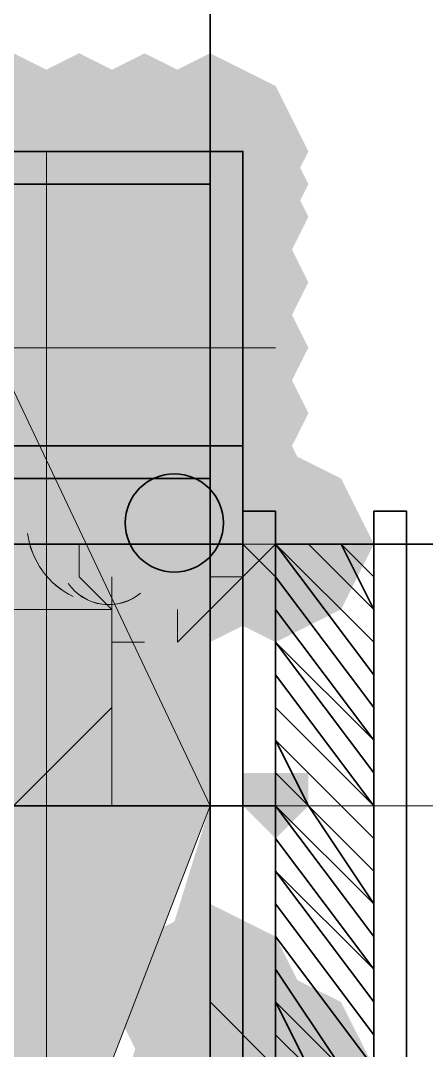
# Model space of a CAD drawing. Header units: millimetres. Extents: x 2315 to 4619, y 1334 to 1897.
# Drawn here: x 3729.697 to 3730.454, y 1525.358 to 1527.281 of the extents above; entities that cross this region are included whole.
import ezdxf

# ---------------------------------------------------------------- set-up
doc = ezdxf.new("R2010")
doc.units = ezdxf.units.MM
for name, color, linetype in [('PDF_3中心线层', 1, 'Continuous'), ('PDF_5剖面线层', 2, 'Continuous'), ('PDF_ACAD粗实线', 7, 'Continuous'), ('PDF_中心线层', 1, 'Continuous'), ('PDF_剖面线层', 4, 'Continuous'), ('PDF_尺寸线层', 7, 'Continuous'), ('PDF_粗实线', 6, 'Continuous'), ('PDF_粗实线层', 7, 'Continuous'), ('PDF_细实线层', 7, 'Continuous')]:
    doc.layers.add(name, color=color, linetype=linetype)

msp = doc.modelspace()

# ---------------------------------------------------------------- hatches: boundary and pattern name
at = {"layer": 'PDF_5剖面线层', "transparency": 33554559}
msp.add_hatch(color=256, dxfattribs=at).paths.add_polyline_path([(3729.8673, 1526.2428), (3729.8062, 1526.2428), (3729.8062, 1526.1817), (3729.8673, 1526.1206), (3729.9284, 1526.1817), (3729.9284, 1526.2428)])
at = {"layer": 'PDF_ACAD粗实线', "transparency": 33554559}
for points in [[(3730.1116, 1526.4871), (3730.0505, 1526.426), (3729.9894, 1526.3649), (3730.0505, 1526.3038), (3730.1116, 1526.2428), (3730.1727, 1526.3038), (3730.2338, 1526.3649), (3730.1727, 1526.426)], [(3730.1116, 1525.3876), (3730.0505, 1525.3265), (3729.9894, 1525.2655), (3730.0505, 1525.2044), (3730.1116, 1525.1433), (3730.1727, 1525.2044), (3730.2338, 1525.2655), (3730.1727, 1525.3265)]]:
    msp.add_hatch(color=256, dxfattribs=at).paths.add_polyline_path(points)
at = {"layer": 'PDF_中心线层', "transparency": 33554559}
msp.add_hatch(color=256, dxfattribs=at).paths.add_polyline_path([(3730.1727, 1525.8763), (3730.1116, 1525.8763), (3730.1116, 1525.8152), (3730.1727, 1525.7541), (3730.2338, 1525.8152), (3730.2338, 1525.8763)])
msp.add_hatch(color=256, dxfattribs=at).paths.add_polyline_path([(3730.1727, 1525.8763), (3730.1116, 1525.8763), (3730.1116, 1525.8152), (3730.1727, 1525.7541), (3730.2338, 1525.8152), (3730.2338, 1525.8763)])
msp.add_hatch(color=256, dxfattribs=at).paths.add_polyline_path([(3730.1727, 1525.8763), (3730.1116, 1525.8763), (3730.1116, 1525.8152), (3730.1727, 1525.7541), (3730.2338, 1525.8152), (3730.2338, 1525.8763)])
at = {"layer": 'PDF_剖面线层', "transparency": 33554559}
for points in [[(3729.8062, 1526.3038), (3729.7451, 1526.3038), (3729.7451, 1526.2428), (3729.8062, 1526.1817), (3729.8673, 1526.2428), (3729.8673, 1526.3038)], [(3729.8062, 1526.3038), (3729.7451, 1526.3038), (3729.7451, 1526.2428), (3729.8062, 1526.1817), (3729.8673, 1526.2428), (3729.8673, 1526.3038)], [(3729.8062, 1526.3038), (3729.7451, 1526.3038), (3729.7451, 1526.2428), (3729.8062, 1526.1817), (3729.8673, 1526.2428), (3729.8673, 1526.3038)], [(3729.8673, 1526.2428), (3729.8062, 1526.2428), (3729.8062, 1526.1817), (3729.8673, 1526.1206), (3729.9284, 1526.1817), (3729.9284, 1526.2428)], [(3729.8673, 1526.2428), (3729.8062, 1526.2428), (3729.8062, 1526.1817), (3729.8673, 1526.1206), (3729.9284, 1526.1817), (3729.9284, 1526.2428)], [(3729.8673, 1526.2428), (3729.8062, 1526.2428), (3729.8062, 1526.1817), (3729.8673, 1526.1206), (3729.9284, 1526.1817), (3729.9284, 1526.2428)], [(3729.8673, 1526.2428), (3729.8062, 1526.2428), (3729.8062, 1526.1817), (3729.8673, 1526.1206), (3729.9284, 1526.1817), (3729.9284, 1526.2428)], [(3729.8673, 1526.2428), (3729.8062, 1526.2428), (3729.8062, 1526.1817), (3729.8673, 1526.1206), (3729.9284, 1526.1817), (3729.9284, 1526.2428)], [(3729.684, 1525.9374), (3729.6229, 1525.9374), (3729.6229, 1525.8763), (3729.684, 1525.8152), (3729.7451, 1525.8763), (3729.7451, 1525.9374)]]:
    msp.add_hatch(color=256, dxfattribs=at).paths.add_polyline_path(points)
at = {"layer": 'PDF_尺寸线层', "transparency": 33554559}
msp.add_hatch(color=3, dxfattribs=at).paths.add_polyline_path([(3729.8673, 1526.2428), (3729.8062, 1526.2428), (3729.8062, 1526.1817), (3729.8673, 1526.1206), (3729.9284, 1526.1817), (3729.9284, 1526.2428)])
at = {"layer": 'PDF_粗实线层', "transparency": 33554559}
for color, points in [(256, [(3729.5619, 1527.2201), (3729.4397, 1527.159), (3729.3786, 1527.0368), (3729.4397, 1526.9147), (3729.5619, 1526.8536), (3729.684, 1526.9147), (3729.7451, 1527.0368), (3729.684, 1527.159)]), (256, [(3729.684, 1527.2201), (3729.5619, 1527.159), (3729.5008, 1527.0368), (3729.5619, 1526.9147), (3729.684, 1526.8536), (3729.8062, 1526.9147), (3729.8673, 1527.0368), (3729.8062, 1527.159)]), (256, [(3729.8062, 1527.2201), (3729.684, 1527.159), (3729.6229, 1527.0368), (3729.684, 1526.9147), (3729.8062, 1526.8536), (3729.9284, 1526.9147), (3729.9894, 1527.0368), (3729.9284, 1527.159)]), (256, [(3729.9284, 1527.2201), (3729.8062, 1527.159), (3729.7451, 1527.0368), (3729.8062, 1526.9147), (3729.9284, 1526.8536), (3730.0505, 1526.9147), (3730.1116, 1527.0368), (3730.0505, 1527.159)]), (256, [(3730.0505, 1527.2201), (3729.9284, 1527.159), (3729.8673, 1527.0368), (3729.9284, 1526.9147), (3730.0505, 1526.8536), (3730.1727, 1526.9147), (3730.2338, 1527.0368), (3730.1727, 1527.159)]), (256, [(3730.0505, 1527.159), (3729.9284, 1527.0979), (3729.8673, 1526.9757), (3729.9284, 1526.8536), (3730.0505, 1526.7925), (3730.1727, 1526.8536), (3730.2338, 1526.9757), (3730.1727, 1527.0979)]), (256, [(3730.0505, 1527.0979), (3729.9284, 1527.0368), (3729.8673, 1526.9147), (3729.9284, 1526.7925), (3730.0505, 1526.7314), (3730.1727, 1526.7925), (3730.2338, 1526.9147), (3730.1727, 1527.0368)]), (256, [(3730.0505, 1526.9757), (3729.9284, 1526.9147), (3729.8673, 1526.7925), (3729.9284, 1526.6703), (3730.0505, 1526.6092), (3730.1727, 1526.6703), (3730.2338, 1526.7925), (3730.1727, 1526.9147)]), (256, [(3730.0505, 1526.8536), (3729.9284, 1526.7925), (3729.8673, 1526.6703), (3729.9284, 1526.5482), (3730.0505, 1526.4871), (3730.1727, 1526.5482), (3730.2338, 1526.6703), (3730.1727, 1526.7925)]), (256, [(3730.0505, 1526.7314), (3729.9284, 1526.6703), (3729.8673, 1526.5482), (3729.9284, 1526.426), (3730.0505, 1526.3649), (3730.1727, 1526.426), (3730.2338, 1526.5482), (3730.1727, 1526.6703)]), (256, [(3730.0505, 1526.6092), (3729.9284, 1526.5482), (3729.8673, 1526.426), (3729.9284, 1526.3038), (3730.0505, 1526.2428), (3730.1727, 1526.3038), (3730.2338, 1526.426), (3730.1727, 1526.5482)]), (256, [(3729.5619, 1526.4871), (3729.4397, 1526.426), (3729.3786, 1526.3038), (3729.4397, 1526.1817), (3729.5619, 1526.1206), (3729.684, 1526.1817), (3729.7451, 1526.3038), (3729.684, 1526.426)]), (256, [(3729.5619, 1526.4871), (3729.4397, 1526.426), (3729.3786, 1526.3038), (3729.4397, 1526.1817), (3729.5619, 1526.1206), (3729.684, 1526.1817), (3729.7451, 1526.3038), (3729.684, 1526.426)]), (256, [(3729.684, 1526.4871), (3729.5619, 1526.426), (3729.5008, 1526.3038), (3729.5619, 1526.1817), (3729.684, 1526.1206), (3729.8062, 1526.1817), (3729.8673, 1526.3038), (3729.8062, 1526.426)]), (256, [(3729.8062, 1526.4871), (3729.684, 1526.426), (3729.6229, 1526.3038), (3729.684, 1526.1817), (3729.8062, 1526.1206), (3729.9284, 1526.1817), (3729.9894, 1526.3038), (3729.9284, 1526.426)]), (256, [(3729.9284, 1526.4871), (3729.8062, 1526.426), (3729.7451, 1526.3038), (3729.8062, 1526.1817), (3729.9284, 1526.1206), (3730.0505, 1526.1817), (3730.1116, 1526.3038), (3730.0505, 1526.426)]), (256, [(3730.0505, 1526.4871), (3729.9284, 1526.426), (3729.8673, 1526.3038), (3729.9284, 1526.1817), (3730.0505, 1526.1206), (3730.1727, 1526.1817), (3730.2338, 1526.3038), (3730.1727, 1526.426)]), (1, [(3730.1727, 1526.4871), (3730.0505, 1526.426), (3729.9894, 1526.3038), (3730.0505, 1526.1817), (3730.1727, 1526.1206), (3730.2948, 1526.1817), (3730.3559, 1526.3038), (3730.2948, 1526.426)]), (256, [(3730.1727, 1526.4871), (3730.0505, 1526.426), (3729.9894, 1526.3038), (3730.0505, 1526.1817), (3730.1727, 1526.1206), (3730.2948, 1526.1817), (3730.3559, 1526.3038), (3730.2948, 1526.426)]), (256, [(3730.1727, 1526.4871), (3730.0505, 1526.426), (3729.9894, 1526.3038), (3730.0505, 1526.1817), (3730.1727, 1526.1206), (3730.2948, 1526.1817), (3730.3559, 1526.3038), (3730.2948, 1526.426)]), (256, [(3730.1727, 1526.4871), (3730.0505, 1526.426), (3729.9894, 1526.3038), (3730.0505, 1526.1817), (3730.1727, 1526.1206), (3730.2948, 1526.1817), (3730.3559, 1526.3038), (3730.2948, 1526.426)]), (256, [(3729.8673, 1526.3649), (3729.7451, 1526.3038), (3729.684, 1526.1817), (3729.7451, 1526.0595), (3729.8673, 1525.9984), (3729.9894, 1526.0595), (3730.0505, 1526.1817), (3729.9894, 1526.3038)]), (256, [(3730.0505, 1525.6319), (3729.9284, 1525.5709), (3729.8673, 1525.4487), (3729.9284, 1525.3265), (3730.0505, 1525.2655), (3730.1727, 1525.3265), (3730.2338, 1525.4487), (3730.1727, 1525.5709)]), (1, [(3730.1727, 1525.5098), (3730.0505, 1525.4487), (3729.9894, 1525.3265), (3730.0505, 1525.2044), (3730.1727, 1525.1433), (3730.2948, 1525.2044), (3730.3559, 1525.3265), (3730.2948, 1525.4487)])]:
    msp.add_hatch(color=color, dxfattribs=at).paths.add_polyline_path(points)
at = {"layer": 'PDF_粗实线层', "true_color": 0xffffff, "transparency": 33554559}
h = msp.add_hatch(color=7, dxfattribs=at)
h.paths.add_polyline_path([(3730.0505, 1525.0211), (3730.0505, 1525.8152), (3729.8062, 1525.0211)])
h.paths.add_polyline_path([(3729.7451, 1525.0211), (3730.0505, 1525.8152), (3730.0505, 1526.9757), (3729.5008, 1526.9757), (3729.5008, 1525.0211)])
at = {"layer": 'PDF_细实线层', "transparency": 33554559}
for points in [[(3729.8062, 1526.3649), (3729.7451, 1526.3649), (3729.7451, 1526.3038), (3729.8062, 1526.2428), (3729.8673, 1526.3038), (3729.8673, 1526.3649)], [(3729.8673, 1526.2428), (3729.8062, 1526.2428), (3729.8062, 1526.1817), (3729.8673, 1526.1206), (3729.9284, 1526.1817), (3729.9284, 1526.2428)], [(3729.8673, 1526.2428), (3729.8062, 1526.2428), (3729.8062, 1526.1817), (3729.8673, 1526.1206), (3729.9284, 1526.1817), (3729.9284, 1526.2428)], [(3729.684, 1525.9374), (3729.6229, 1525.9374), (3729.6229, 1525.8763), (3729.684, 1525.8152), (3729.7451, 1525.8763), (3729.7451, 1525.9374)], [(3729.684, 1525.9374), (3729.6229, 1525.9374), (3729.6229, 1525.8763), (3729.684, 1525.8152), (3729.7451, 1525.8763), (3729.7451, 1525.9374)]]:
    msp.add_hatch(color=256, dxfattribs=at).paths.add_polyline_path(points)

# ---------------------------------------------------------------- linework, layer by layer
at = {"layer": 'PDF_3中心线层', "lineweight": 18}
for points in [[(3730.417, 1526.3649), (3730.3559, 1526.3649)], [(3728.3402, 1525.8152), (3733.1046, 1525.8152)]]:
    msp.add_lwpolyline(points, dxfattribs=at)
at = {"layer": 'PDF_5剖面线层', "lineweight": 13}
for points in [[(3729.8062, 1526.3038), (3729.8062, 1526.3038)], [(3729.8062, 1526.2428), (3729.8062, 1526.2428)], [(3729.8062, 1526.2428), (3729.8673, 1526.1817)]]:
    msp.add_lwpolyline(points, dxfattribs=at)
at = {"layer": 'PDF_ACAD粗实线', "lineweight": 25}
msp.add_lwpolyline([(3730.1116, 1525.2655), (3730.1116, 1526.3649), (3730.1116, 1525.2655)], dxfattribs=at)
at = {"layer": 'PDF_中心线层', "lineweight": 18}
for points in [[(3729.7451, 1526.3038), (3729.7451, 1527.0368), (3729.7451, 1526.3038), (3729.7451, 1527.0368), (3729.7451, 1524.899)], [(3729.3175, 1526.6703), (3730.1727, 1526.6703)], [(3730.0505, 1526.1817), (3730.0505, 1526.426)], [(3729.9284, 1526.3038), (3730.1727, 1526.3038)]]:
    msp.add_lwpolyline(points, dxfattribs=at)
at = {"layer": 'PDF_剖面线层', "lineweight": 18}
for points in [[(3729.8062, 1526.3038), (3729.8062, 1526.2428), (3729.8673, 1526.1817), (3729.8062, 1526.1817)], [(3730.1727, 1526.2428), (3730.1116, 1526.3038)], [(3730.1727, 1526.3038), (3730.1727, 1526.3038)], [(3730.1116, 1526.2428), (3730.0505, 1526.2428), (3730.0505, 1526.1817)], [(3729.9894, 1526.1817), (3729.9894, 1526.1206)], [(3729.9284, 1526.1206), (3729.8673, 1526.1206)]]:
    msp.add_lwpolyline(points, dxfattribs=at)
at = {"layer": 'PDF_尺寸线层', "color": 3, "lineweight": 18}
msp.add_lwpolyline([(3729.684, 1525.8152), (3729.8673, 1525.9984), (3729.8673, 1526.0595), (3729.8673, 1526.1817), (3729.8673, 1526.2428)], dxfattribs=at)
at = {"layer": 'PDF_尺寸线层', "lineweight": 18}
for points in [[(3729.8673, 1526.1817), (3729.8673, 1526.2428), (3729.8673, 1526.2428)], [(3729.8673, 1526.2428), (3729.8673, 1526.2428), (3729.8673, 1526.2428)], [(3729.8673, 1526.1817), (3729.8673, 1526.1817), (3729.8673, 1526.1817)], [(3729.8673, 1526.1817), (3729.8673, 1526.1817), (3729.8673, 1526.1817)], [(3729.8673, 1526.1817), (3729.8673, 1526.1817), (3729.8673, 1526.1817)]]:
    msp.add_lwpolyline(points, close=True, dxfattribs=at)
at = {"layer": 'PDF_粗实线', "lineweight": 35}
for points in [[(3730.3559, 1526.0595), (3730.1727, 1526.3038), (3730.3559, 1526.0595)], [(3730.3559, 1526.1206), (3730.1727, 1526.3038)], [(3730.2338, 1526.3038), (3730.3559, 1526.1817), (3730.2948, 1526.3038), (3730.3559, 1526.2428), (3730.3559, 1526.3038)], [(3730.3559, 1525.9984), (3730.1727, 1526.2428), (3730.3559, 1525.9984)], [(3730.3559, 1525.8763), (3730.1727, 1526.1206), (3730.3559, 1525.9374), (3730.1727, 1526.1817)], [(3730.3559, 1525.8152), (3730.1727, 1526.0595), (3730.3559, 1525.8152)], [(3730.3559, 1525.693), (3730.2338, 1525.8152), (3730.1727, 1525.9374), (3730.2948, 1525.8152), (3730.3559, 1525.7541), (3730.3559, 1525.8152), (3730.1727, 1525.9984)], [(3730.3559, 1525.5709), (3730.1727, 1525.8152), (3730.3559, 1525.5709)], [(3730.3559, 1525.4487), (3730.1727, 1525.693), (3730.3559, 1525.5098), (3730.1727, 1525.7541)], [(3730.3559, 1525.3876), (3730.1727, 1525.6319), (3730.3559, 1525.3876)], [(3730.3559, 1525.3265), (3730.1727, 1525.5709), (3730.3559, 1525.3265)], [(3730.1727, 1525.3265), (3730.1727, 1525.3876), (3730.2338, 1525.3265), (3730.1727, 1525.4487), (3730.2948, 1525.3265), (3730.1727, 1525.5098)]]:
    msp.add_lwpolyline(points, dxfattribs=at)
msp.add_lwpolyline([(3730.1727, 1525.8763), (3730.1727, 1525.8152), (3730.3559, 1525.6319), (3730.2338, 1525.8152)], close=True, dxfattribs=at)
at = {"layer": 'PDF_粗实线层', "lineweight": 35}
for points in [[(3730.0505, 1527.0368), (3730.0505, 1528.3806)], [(3729.5008, 1526.9757), (3730.0505, 1526.9757)], [(3730.0505, 1524.9601), (3730.0505, 1526.9757), (3730.0505, 1524.9601)], [(3728.5846, 1526.4871), (3730.1116, 1526.4871), (3730.1116, 1524.3492), (3728.5846, 1524.3492), (3728.5846, 1526.4871), (3729.3175, 1526.4871)], [(3730.0505, 1526.426), (3728.5846, 1526.426), (3729.3175, 1526.426)], [(3730.1116, 1525.2655), (3730.1727, 1525.2655), (3730.1727, 1526.3649), (3730.1116, 1526.3649)], [(3730.1727, 1525.2655), (3730.1727, 1526.3649), (3730.1727, 1525.2655)], [(3729.8062, 1526.3038), (3729.5619, 1526.3038)], [(3730.0505, 1526.3038), (3730.0505, 1524.3492)], [(3730.0505, 1526.3038), (3730.0505, 1526.3038)], [(3730.1727, 1525.8152), (3730.1727, 1526.3038), (3730.3559, 1526.3038), (3731.5165, 1526.3038)], [(3730.0505, 1525.4487), (3730.0505, 1525.8152), (3730.0505, 1526.1817)]]:
    msp.add_lwpolyline(points, dxfattribs=at)
for points in [[(3729.4397, 1527.0368), (3729.4397, 1526.3038), (3730.1116, 1526.3038), (3730.1116, 1527.0368)], [(3729.5008, 1527.0368), (3729.5008, 1526.3038), (3730.0505, 1526.3038), (3730.0505, 1527.0368)], [(3729.7451, 1526.9757), (3730.0505, 1526.9757), (3730.0505, 1525.8152), (3730.0505, 1524.9601), (3730.0505, 1525.0211), (3729.8062, 1525.0211), (3729.7451, 1525.0211), (3729.5008, 1525.0211), (3729.5008, 1524.9601), (3729.5008, 1525.8152), (3729.5008, 1526.9757)], [(3730.417, 1525.2655), (3730.417, 1526.3649), (3730.3559, 1526.3649), (3730.3559, 1525.2655)]]:
    msp.add_lwpolyline(points, close=True, dxfattribs=at)
at = {"layer": 'PDF_粗实线层', "color": 1, "lineweight": 35}
msp.add_lwpolyline([(3729.4397, 1527.0368), (3729.4397, 1526.3038), (3730.0505, 1526.3038), (3730.0505, 1527.0368)], close=True, dxfattribs=at)
at = {"layer": 'PDF_粗实线层', "color": 7, "lineweight": 0, "true_color": 0xffffff}
for points in [[(3730.0505, 1525.8152), (3730.0505, 1526.9757), (3730.0505, 1525.8152), (3729.5008, 1526.9757), (3729.5008, 1525.8152), (3729.5008, 1524.9601), (3729.5008, 1525.0211)], [(3730.0505, 1525.0211), (3730.0505, 1524.9601), (3730.0505, 1525.8152), (3729.7451, 1525.0211)]]:
    msp.add_lwpolyline(points, dxfattribs=at)
at = {"layer": 'PDF_粗实线层', "color": 1, "lineweight": 35}
msp.add_lwpolyline([(3729.5008, 1525.8152), (3730.1727, 1525.8152), (3728.6456, 1525.8152), (3730.1116, 1525.8152), (3729.3786, 1525.8152)], dxfattribs=at)
at = {"layer": 'PDF_粗实线层', "lineweight": 35}
msp.add_circle((3729.9837, 1526.3431), 0.0916, dxfattribs=at)
msp.add_circle((3729.9837, 1526.3431), 0.0916, dxfattribs=at)
at = {"layer": 'PDF_细实线层', "lineweight": 18}
msp.add_lwpolyline([(3729.7101, 1526.3235, 0.252858), (3729.7949, 1526.2057, -0.249978)], format="xyb", close=True, dxfattribs=at)
for points in [[(3730.1727, 1526.3038), (3729.9894, 1526.1206), (3730.1727, 1526.3038)], [(3729.5619, 1526.1817), (3729.8673, 1526.1817), (3729.8673, 1525.8152)], [(3730.1727, 1525.3265), (3730.0505, 1525.4487), (3730.1727, 1525.3265)]]:
    msp.add_lwpolyline(points, dxfattribs=at)
msp.add_lwpolyline([(3729.7858, 1526.2304, 0.445763), (3729.9209, 1526.2123, -0.44106), (3729.7858, 1526.2304)], format="xyb", dxfattribs=at)

doc.saveas('drawing.dxf')
